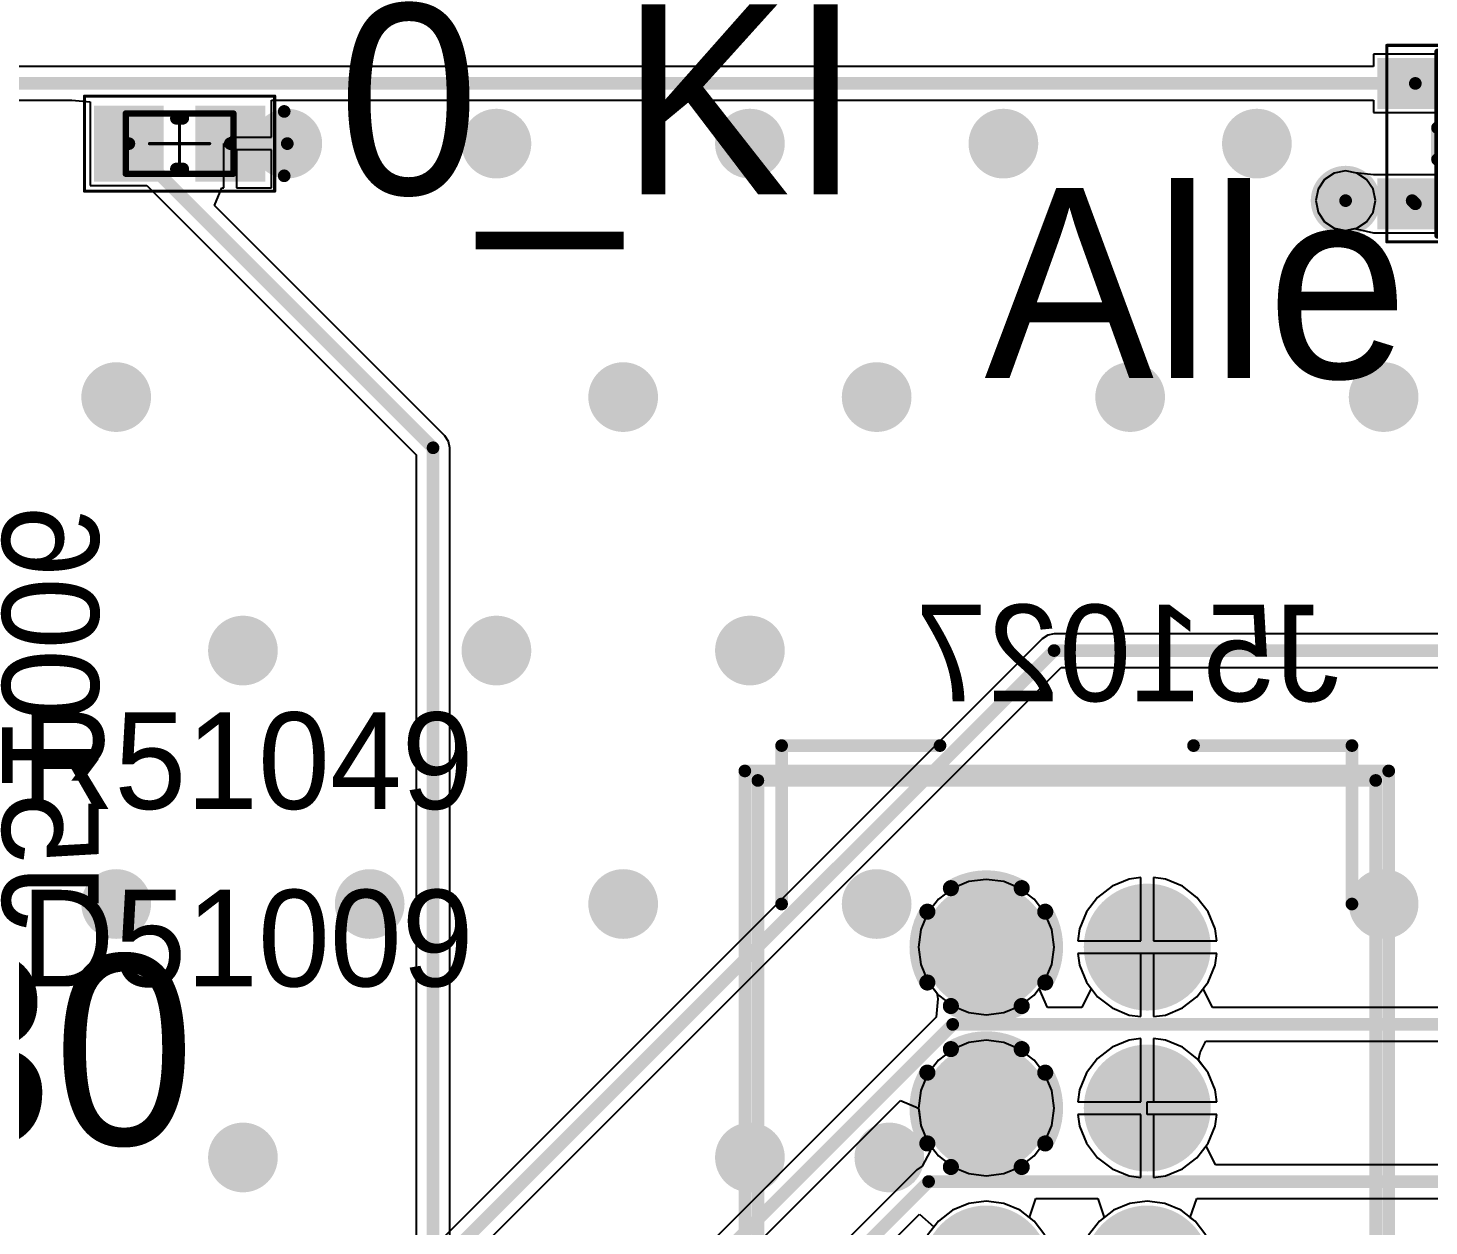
# Model space of a CAD drawing. Header units: millimetres. Extents: x 372 to 687, y 380 to 482.
# Drawn here: x 644.61 to 666.72, y 446.92 to 465.82 of the extents above; entities that cross this region are included whole.
import ezdxf

# ---------------------------------------------------------------- set-up
doc = ezdxf.new("R2010")
doc.units = ezdxf.units.MM
for name, color, linetype in [('BottomLayer', 5, 'Continuous'), ('BottomOverlay', 54, 'Continuous'), ('BottomSolder', 6, 'Continuous'), ('InternalPlane1', 76, 'Continuous'), ('InternalPlane2', 16, 'Continuous'), ('Mechanical13', 56, 'Continuous'), ('Mechanical15', 56, 'Continuous'), ('MultiLayer', 9, 'Continuous'), ('PadHoleLayer', 156, 'Continuous'), ('TopLayer', 1, 'Continuous'), ('TopOverlay', 2, 'Continuous'), ('TopPaste', 8, 'Continuous'), ('TopSolder', 216, 'Continuous'), ('ViaHoleLayer', 16, 'Continuous')]:
    doc.layers.add(name, color=color, linetype=linetype)

# ---------------------------------------------------------------- blocks, each defined once
blk = doc.blocks.new('SOT23_3_N_301')
at = {"layer": 'Mechanical13', "const_width": 0.0999998}
for points in [[(-1.44999964, 0.6500012399999999), (-1.44999964, -0.6500012399999999)], [(-1.44999964, 0.6500012399999999), (1.44999964, 0.6500012399999999)], [(1.44999964, 0.6500012399999999), (1.44999964, -0.6500012399999999)], [(-1.44999964, -0.6500012399999999), (1.44999964, -0.6500012399999999)]]:
    blk.add_lwpolyline(points, dxfattribs=at)
at = {"layer": 'Mechanical13', "const_width": 0.0499999}
for points in [[(-1.47499832, 0.6500012399999999, 1), (-1.42500096, 0.6500012399999999, 1)], [(-1.47499832, 0.6500012399999999, 1), (-1.42500096, 0.6500012399999999, 1)], [(1.42500096, 0.6500012399999999, 1), (1.47499832, 0.6500012399999999, 1)], [(1.42500096, 0.6500012399999999, 1), (1.47499832, 0.6500012399999999, 1)], [(-1.47499832, -0.6500012399999999, 1), (-1.42500096, -0.6500012399999999, 1)], [(-1.47499832, -0.6500012399999999, 1), (-1.42500096, -0.6500012399999999, 1)], [(1.42500096, -0.6500012399999999, 1), (1.47499832, -0.6500012399999999, 1)], [(1.42500096, -0.6500012399999999, 1), (1.47499832, -0.6500012399999999, 1)]]:
    blk.add_lwpolyline(points, format="xyb", close=True, dxfattribs=at)
at = {"layer": 'Mechanical15'}
for points, const_width in [([(-1.54999944, 1.44999964), (1.54999944, 1.44999964)], 0.0499999), ([(-1.54999944, 1.44999964), (-1.54999944, -1.44999964)], 0.0499999), ([(1.54999944, 1.44999964), (1.54999944, -1.44999964)], 0.0499999), ([(0, 0.2499995), (0, -0.2499995)], 0.0999998), ([(-0.2499995, 0), (0.2499995, 0)], 0.0999998), ([(-1.54999944, -1.44999964), (1.54999944, -1.44999964)], 0.0499999)]:
    blk.add_lwpolyline(points, dxfattribs=dict(at, const_width=const_width))
for points, const_width in [([(-1.56249878, 1.44999964, 1), (-1.5375001, 1.44999964, 1)], 0.02499868), ([(-1.56249878, 1.44999964, 1), (-1.5375001, 1.44999964, 1)], 0.02499868), ([(1.5375001, 1.44999964, 1), (1.56249878, 1.44999964, 1)], 0.02499868), ([(1.5375001, 1.44999964, 1), (1.56249878, 1.44999964, 1)], 0.02499868), ([(-0.02499868, 0.2499995, 1), (0.02499868, 0.2499995, 1)], 0.0499999), ([(-0.27499818, 0, 1), (-0.22500082, 0, 1)], 0.0499999), ([(0.22500082, 0, 1), (0.27499818, 0, 1)], 0.0499999), ([(-0.02499868, -0.2499995, 1), (0.02499868, -0.2499995, 1)], 0.0499999), ([(-1.56249878, -1.44999964, 1), (-1.5375001, -1.44999964, 1)], 0.02499868), ([(-1.56249878, -1.44999964, 1), (-1.5375001, -1.44999964, 1)], 0.02499868), ([(1.5375001, -1.44999964, 1), (1.56249878, -1.44999964, 1)], 0.02499868), ([(1.5375001, -1.44999964, 1), (1.56249878, -1.44999964, 1)], 0.02499868)]:
    blk.add_lwpolyline(points, format="xyb", close=True, dxfattribs=dict(at, const_width=const_width))
at = {"layer": 'PadHoleLayer'}
for points in [[(-0.95000064, 1.00000054), (-0.95000064, 1.00000054), (-0.95000064, 1.00000054), (-0.95000064, 1.00000054)], [(0.95000064, 1.00000054), (0.95000064, 1.00000054), (0.95000064, 1.00000054), (0.95000064, 1.00000054)], [(0, -1.00000054), (0, -1.00000054), (0, -1.00000054), (0, -1.00000054)]]:
    blk.add_lwpolyline(points, close=True, dxfattribs=at)
at = {"layer": 'TopLayer'}
for points in [[(-1.25000004, 0.50000154), (-0.6500012399999999, 0.50000154), (-1.25000004, 1.49999954), (-0.6500012399999999, 1.49999954)], [(1.25000004, 1.49999954), (0.6500012399999999, 1.49999954), (1.25000004, 0.50000154), (0.6500012399999999, 0.50000154)], [(-0.2999994, -1.49999954), (0.2999994, -1.49999954), (-0.2999994, -0.50000154), (0.2999994, -0.50000154)]]:
    blk.add_solid(points, dxfattribs=at)
at = {"layer": 'TopOverlay', "const_width": 0.1999996}
for points in [[(-0.2499995, 0.6500012399999999), (0.2499995, 0.6500012399999999)], [(-1.44999964, 0.3039999), (-1.44999964, -0.6500012399999999)], [(1.44999964, 0.3039999), (1.44999964, -0.6500012399999999)], [(-1.44999964, -0.6500012399999999), (-0.7000011399999999, -0.6500012399999999)], [(0.7000011399999999, -0.6500012399999999), (1.44999964, -0.6500012399999999)]]:
    blk.add_lwpolyline(points, dxfattribs=at)
at = {"layer": 'TopOverlay', "const_width": 0.0999998}
for points in [[(-0.2999994, 0.6500012399999999, 1), (-0.1999996, 0.6500012399999999, 1)], [(0.1999996, 0.6500012399999999, 1), (0.2999994, 0.6500012399999999, 1)], [(-1.49999954, 0.3039999, 1), (-1.39999974, 0.3039999, 1)], [(1.39999974, 0.3039999, 1), (1.49999954, 0.3039999, 1)], [(-1.49999954, -0.6500012399999999, 1), (-1.39999974, -0.6500012399999999, 1)], [(-1.49999954, -0.6500012399999999, 1), (-1.39999974, -0.6500012399999999, 1)], [(-0.75000104, -0.6500012399999999, 1), (-0.6500012399999999, -0.6500012399999999, 1)], [(0.6500012399999999, -0.6500012399999999, 1), (0.75000104, -0.6500012399999999, 1)], [(1.39999974, -0.6500012399999999, 1), (1.49999954, -0.6500012399999999, 1)], [(1.39999974, -0.6500012399999999, 1), (1.49999954, -0.6500012399999999, 1)]]:
    blk.add_lwpolyline(points, format="xyb", close=True, dxfattribs=at)
at = {"layer": 'TopPaste'}
for points in [[(-1.20000014, 0.55000144), (-0.7000011399999999, 0.55000144), (-1.20000014, 1.44999964), (-0.7000011399999999, 1.44999964)], [(1.20000014, 1.44999964), (0.7000011399999999, 1.44999964), (1.20000014, 0.55000144), (0.7000011399999999, 0.55000144)], [(-0.2499995, -1.44999964), (0.2499995, -1.44999964), (-0.2499995, -0.55000144), (0.2499995, -0.55000144)]]:
    blk.add_solid(points, dxfattribs=at)
at = {"layer": 'TopSolder'}
for points in [[(-1.35160004, 0.39840154), (-0.54840124, 0.39840154), (-1.35160004, 1.60159954), (-0.54840124, 1.60159954)], [(1.35160004, 1.60159954), (0.54840124, 1.60159954), (1.35160004, 0.39840154), (0.54840124, 0.39840154)], [(-0.4015994, -1.60159954), (0.4015994, -1.60159954), (-0.4015994, -0.39840154), (0.4015994, -0.39840154)]]:
    blk.add_solid(points, dxfattribs=at)
blk = doc.blocks.new('I_LEDC0603_1608__N_332')
at = {"layer": 'Mechanical13', "const_width": 0.0999998}
for points in [[(-0.8499983, -0.47500032), (-0.8499983, 0.47499778)], [(-0.8499983, 0.47499778), (0.85000084, 0.47499778)], [(0.85000084, -0.47500032), (0.85000084, 0.47499778)], [(-0.8499983, -0.47500032), (0.85000084, -0.47500032)]]:
    blk.add_lwpolyline(points, dxfattribs=at)
at = {"layer": 'Mechanical13', "const_width": 0.0499999}
for points in [[(-0.8749969799999999, 0.47499778, 1), (-0.8249996199999999, 0.47499778, 1)], [(-0.8749969799999999, 0.47499778, 1), (-0.8249996199999999, 0.47499778, 1)], [(0.8250021599999999, 0.47499778, 1), (0.8749995199999999, 0.47499778, 1)], [(0.8250021599999999, 0.47499778, 1), (0.8749995199999999, 0.47499778, 1)], [(-0.8749969799999999, -0.47500032, 1), (-0.8249996199999999, -0.47500032, 1)], [(-0.8749969799999999, -0.47500032, 1), (-0.8249996199999999, -0.47500032, 1)], [(0.8250021599999999, -0.47500032, 1), (0.8749995199999999, -0.47500032, 1)], [(0.8250021599999999, -0.47500032, 1), (0.8749995199999999, -0.47500032, 1)]]:
    blk.add_lwpolyline(points, format="xyb", close=True, dxfattribs=at)
at = {"layer": 'Mechanical15', "const_width": 0.0499999}
for points in [[(-1.49999954, -0.75000104), (-1.49999954, 0.7499985)], [(-1.49999954, 0.7499985), (1.50000208, 0.7499985)], [(1.50000208, -0.75000104), (1.50000208, 0.7499985)], [(2.54e-06, -0.47500032), (2.54e-06, 0.47499778)], [(-0.47499778, 0), (0.47500286, 0)], [(-1.49999954, -0.75000104), (1.50000208, -0.75000104)]]:
    blk.add_lwpolyline(points, dxfattribs=at)
at = {"layer": 'Mechanical15', "const_width": 0.02499868}
for points in [[(-1.51249888, 0.7499985, 1), (-1.4875002, 0.7499985, 1)], [(-1.51249888, 0.7499985, 1), (-1.4875002, 0.7499985, 1)], [(1.48750274, 0.7499985, 1), (1.51250142, 0.7499985, 1)], [(1.48750274, 0.7499985, 1), (1.51250142, 0.7499985, 1)], [(-0.0124968, 0.47499778, 1), (0.01250188, 0.47499778, 1)], [(-0.48749712, 0, 1), (-0.46249844, 0, 1)], [(0.46250352, 0, 1), (0.4875022, 0, 1)], [(-0.0124968, -0.47500032, 1), (0.01250188, -0.47500032, 1)], [(-1.51249888, -0.75000104, 1), (-1.4875002, -0.75000104, 1)], [(-1.51249888, -0.75000104, 1), (-1.4875002, -0.75000104, 1)], [(1.48750274, -0.75000104, 1), (1.51250142, -0.75000104, 1)], [(1.48750274, -0.75000104, 1), (1.51250142, -0.75000104, 1)]]:
    blk.add_lwpolyline(points, format="xyb", close=True, dxfattribs=at)
at = {"layer": 'TopLayer'}
for points in [[(-0.3499993, -0.499999), (-0.3499993, 0.499999), (-1.2499975, -0.499999), (-1.2499975, 0.499999)], [(1.25000004, -0.499999), (1.25000004, 0.499999), (0.35000184, -0.499999), (0.35000184, 0.499999)]]:
    blk.add_solid(points, dxfattribs=at)
at = {"layer": 'TopOverlay', "const_width": 0.1999996}
for points in [[(-0.0499999, 0.3999992), (0.0499999, 0.3999992)], [(1.651, -0.508), (1.651, 0.508)], [(-0.0499999, -0.3999992), (0.0499999, -0.3999992)]]:
    blk.add_lwpolyline(points, dxfattribs=at)
at = {"layer": 'TopOverlay', "const_width": 0.0999998}
for points in [[(-0.0999998, 0.3999992, 1), (0, 0.3999992, 1)], [(0, 0.3999992, 1), (0.0999998, 0.3999992, 1)], [(1.6010001, 0.508, 1), (1.7009999, 0.508, 1)], [(-0.0999998, -0.3999992, 1), (0, -0.3999992, 1)], [(0, -0.3999992, 1), (0.0999998, -0.3999992, 1)], [(1.6010001, -0.508, 1), (1.7009999, -0.508, 1)]]:
    blk.add_lwpolyline(points, format="xyb", close=True, dxfattribs=at)
at = {"layer": 'TopPaste'}
for points in [[(-0.3499993, -0.499999), (-0.3499993, 0.499999), (-1.2499975, -0.499999), (-1.2499975, 0.499999)], [(1.25000004, -0.499999), (1.25000004, 0.499999), (0.35000184, -0.499999), (0.35000184, 0.499999)]]:
    blk.add_solid(points, dxfattribs=at)
at = {"layer": 'TopSolder'}
for points in [[(-0.2483993, -0.601599), (-0.2483993, 0.601599), (-1.3515975, -0.601599), (-1.3515975, 0.601599)], [(1.35160004, -0.601599), (1.35160004, 0.601599), (0.24840184, -0.601599), (0.24840184, 0.601599)]]:
    blk.add_solid(points, dxfattribs=at)
blk = doc.blocks.new('HDRV34W64P254_2X17_5070X900X900B_446')
at = {"layer": 'BottomLayer', "const_width": 0.8999982}
for points in [[(-1.72000926, 20.32, 1), (-0.8200110599999999, 20.32, 1)], [(0.8199907399999999, 20.32, 1), (1.71998894, 20.32, 1)], [(-1.72000926, 17.78, 1), (-0.8200110599999999, 17.78, 1)], [(0.8199907399999999, 17.78, 1), (1.71998894, 17.78, 1)], [(-1.72000926, 15.24, 1), (-0.8200110599999999, 15.24, 1)], [(0.8199907399999999, 15.24, 1), (1.71998894, 15.24, 1)]]:
    blk.add_lwpolyline(points, format="xyb", close=True, dxfattribs=at)
at = {"layer": 'BottomOverlay', "const_width": 0.1999996}
for points in [[(-4.49997576, 23.4999784), (-2.00000616, 23.4999784)], [(-4.49997576, 21.0000088), (-4.49997576, 23.4999784)], [(1.99998584, 23.4999784), (4.500006239999999, 23.4999784)], [(4.500006239999999, 21.0000088), (4.500006239999999, 23.4999784)]]:
    blk.add_lwpolyline(points, dxfattribs=at)
at = {"layer": 'BottomOverlay', "const_width": 0.0999998}
for points in [[(-4.549975659999999, 23.4999784, 1), (-4.449975859999999, 23.4999784, 1)], [(-4.549975659999999, 23.4999784, 1), (-4.449975859999999, 23.4999784, 1)], [(-2.05000606, 23.4999784, 1), (-1.95000626, 23.4999784, 1)], [(1.94998594, 23.4999784, 1), (2.04998574, 23.4999784, 1)], [(4.45000634, 23.4999784, 1), (4.55000614, 23.4999784, 1)], [(4.45000634, 23.4999784, 1), (4.55000614, 23.4999784, 1)], [(-4.549975659999999, 21.0000088, 1), (-4.449975859999999, 21.0000088, 1)], [(4.45000634, 21.0000088, 1), (4.55000614, 21.0000088, 1)]]:
    blk.add_lwpolyline(points, format="xyb", close=True, dxfattribs=at)
at = {"layer": 'BottomSolder', "const_width": 1.0015982}
for points in [[(-1.77080926, 20.32, 1), (-0.76921106, 20.32, 1)], [(0.76919074, 20.32, 1), (1.77078894, 20.32, 1)], [(-1.77080926, 17.78, 1), (-0.76921106, 17.78, 1)], [(0.76919074, 17.78, 1), (1.77078894, 17.78, 1)], [(-1.77080926, 15.24, 1), (-0.76921106, 15.24, 1)], [(0.76919074, 15.24, 1), (1.77078894, 15.24, 1)]]:
    blk.add_lwpolyline(points, format="xyb", close=True, dxfattribs=at)
at = {"layer": 'InternalPlane1', "const_width": 0.8499983}
for points in [[(-1.69501058, 20.32, 1), (-0.84500974, 20.32, 1)], [(0.84498942, 20.32, 1), (1.69499026, 20.32, 1)], [(-1.69501058, 17.78, 1), (-0.84500974, 17.78, 1)], [(0.84498942, 17.78, 1), (1.69499026, 17.78, 1)], [(-1.69501058, 15.24, 1), (-0.84500974, 15.24, 1)], [(0.84498942, 15.24, 1), (1.69499026, 15.24, 1)]]:
    blk.add_lwpolyline(points, format="xyb", close=True, dxfattribs=at)
at = {"layer": 'InternalPlane2', "const_width": 0.254}
for points in [[(-1.8288254, 21.25002608, -0.2773245440597113), (-0.71119492, 21.25002608)], [(-2.20003624, 19.76118476, -0.2773245440597113), (-2.20003624, 20.87881524)], [(-0.33998408, 20.87881524, -0.2773245440597113), (-0.33998408, 19.76118476)], [(-0.71119492, 19.38997392, -0.2773245440597113), (-1.8288254, 19.38997392)], [(-1.8288254, 18.71002608, -0.2773245440597113), (-0.71119492, 18.71002608)], [(-2.20003624, 17.22118476, -0.2773245440597113), (-2.20003624, 18.33881524)], [(-0.33998408, 18.33881524, -0.2773245440597113), (-0.33998408, 17.22118476)], [(-0.71119492, 16.84997392, -0.2773245440597113), (-1.8288254, 16.84997392)]]:
    blk.add_lwpolyline(points, format="xyb", dxfattribs=at)
at = {"layer": 'InternalPlane2'}
for points, const_width in [([(-1.8923254, 21.25002608, 1), (-1.7653254, 21.25002608, 1)], 0.127), ([(-0.77469492, 21.25002608, 1), (-0.64769492, 21.25002608, 1)], 0.127), ([(-2.26353624, 20.87881524, 1), (-2.13653624, 20.87881524, 1)], 0.127), ([(-0.40348408, 20.87881524, 1), (-0.27648408, 20.87881524, 1)], 0.127), ([(0.84498942, 20.32, 1), (1.69499026, 20.32, 1)], 0.8499983), ([(-2.26353624, 19.76118476, 1), (-2.13653624, 19.76118476, 1)], 0.127), ([(-0.40348408, 19.76118476, 1), (-0.27648408, 19.76118476, 1)], 0.127), ([(-1.8923254, 19.38997392, 1), (-1.7653254, 19.38997392, 1)], 0.127), ([(-0.77469492, 19.38997392, 1), (-0.64769492, 19.38997392, 1)], 0.127), ([(-1.8923254, 18.71002608, 1), (-1.7653254, 18.71002608, 1)], 0.127), ([(-0.77469492, 18.71002608, 1), (-0.64769492, 18.71002608, 1)], 0.127), ([(0.84498942, 17.78, 1), (1.69499026, 17.78, 1)], 0.8499983), ([(-2.26353624, 18.33881524, 1), (-2.13653624, 18.33881524, 1)], 0.127), ([(-0.40348408, 18.33881524, 1), (-0.27648408, 18.33881524, 1)], 0.127), ([(-2.26353624, 17.22118476, 1), (-2.13653624, 17.22118476, 1)], 0.127), ([(-0.40348408, 17.22118476, 1), (-0.27648408, 17.22118476, 1)], 0.127), ([(-1.8923254, 16.84997392, 1), (-1.7653254, 16.84997392, 1)], 0.127), ([(-0.77469492, 16.84997392, 1), (-0.64769492, 16.84997392, 1)], 0.127), ([(-1.69501058, 15.24, 1), (-0.84500974, 15.24, 1)], 0.8499983), ([(0.84498942, 15.24, 1), (1.69499026, 15.24, 1)], 0.8499983)]:
    blk.add_lwpolyline(points, format="xyb", close=True, dxfattribs=dict(at, const_width=const_width))
at = {"layer": 'Mechanical13', "const_width": 0.1999996}
for points in [[(-4.874828959999999, -22.9499668), (-4.874828959999999, 22.9499668)], [(-4.874828959999999, 22.9499668), (4.87516424, 22.9499668)], [(4.87516424, -22.9499668), (4.87516424, 22.9499668)]]:
    blk.add_lwpolyline(points, dxfattribs=at)
at = {"layer": 'Mechanical13', "const_width": 0.0999998}
for points in [[(-4.92482886, 22.9499668, 1), (-4.82482906, 22.9499668, 1)], [(-4.92482886, 22.9499668, 1), (-4.82482906, 22.9499668, 1)], [(4.82516434, 22.9499668, 1), (4.92516414, 22.9499668, 1)], [(4.82516434, 22.9499668, 1), (4.92516414, 22.9499668, 1)]]:
    blk.add_lwpolyline(points, format="xyb", close=True, dxfattribs=at)
at = {"layer": 'Mechanical15', "const_width": 0.1999996}
for points in [[(-5.08001016, -23.0999792), (-5.08001016, 23.0999792)], [(-5.08001016, 23.0999792), (5.07998984, 23.0999792)], [(5.07998984, -23.0999792), (5.07998984, 23.0999792)]]:
    blk.add_lwpolyline(points, dxfattribs=at)
at = {"layer": 'Mechanical15', "const_width": 0.0999998}
for points in [[(-5.13001006, 23.0999792, 1), (-5.03001026, 23.0999792, 1)], [(-5.13001006, 23.0999792, 1), (-5.03001026, 23.0999792, 1)], [(5.02998994, 23.0999792, 1), (5.12998974, 23.0999792, 1)], [(5.02998994, 23.0999792, 1), (5.12998974, 23.0999792, 1)]]:
    blk.add_lwpolyline(points, format="xyb", close=True, dxfattribs=at)
at = {"layer": 'MultiLayer', "const_width": 0.8999982}
for points in [[(-1.72000926, 20.32, 1), (-0.8200110599999999, 20.32, 1)], [(0.8199907399999999, 20.32, 1), (1.71998894, 20.32, 1)], [(-1.72000926, 17.78, 1), (-0.8200110599999999, 17.78, 1)], [(0.8199907399999999, 17.78, 1), (1.71998894, 17.78, 1)], [(-1.72000926, 15.24, 1), (-0.8200110599999999, 15.24, 1)], [(0.8199907399999999, 15.24, 1), (1.71998894, 15.24, 1)]]:
    blk.add_lwpolyline(points, format="xyb", close=True, dxfattribs=at)
at = {"layer": 'PadHoleLayer', "const_width": 0.4499991}
for points in [[(-1.49501098, 20.32, 1), (-1.04500934, 20.32, 1)], [(1.04498902, 20.32, 1), (1.49499066, 20.32, 1)], [(-1.49501098, 17.78, 1), (-1.04500934, 17.78, 1)], [(1.04498902, 17.78, 1), (1.49499066, 17.78, 1)]]:
    blk.add_lwpolyline(points, format="xyb", close=True, dxfattribs=at)
at = {"layer": 'TopLayer', "const_width": 0.8999982}
for points in [[(-1.72000926, 20.32, 1), (-0.8200110599999999, 20.32, 1)], [(0.8199907399999999, 20.32, 1), (1.71998894, 20.32, 1)], [(-1.72000926, 17.78, 1), (-0.8200110599999999, 17.78, 1)], [(0.8199907399999999, 17.78, 1), (1.71998894, 17.78, 1)], [(-1.72000926, 15.24, 1), (-0.8200110599999999, 15.24, 1)], [(0.8199907399999999, 15.24, 1), (1.71998894, 15.24, 1)]]:
    blk.add_lwpolyline(points, format="xyb", close=True, dxfattribs=at)
at = {"layer": 'TopSolder', "const_width": 1.0015982}
for points in [[(-1.77080926, 20.32, 1), (-0.76921106, 20.32, 1)], [(0.76919074, 20.32, 1), (1.77078894, 20.32, 1)], [(-1.77080926, 17.78, 1), (-0.76921106, 17.78, 1)], [(0.76919074, 17.78, 1), (1.77078894, 17.78, 1)], [(-1.77080926, 15.24, 1), (-0.76921106, 15.24, 1)], [(0.76919074, 15.24, 1), (1.77078894, 15.24, 1)]]:
    blk.add_lwpolyline(points, format="xyb", close=True, dxfattribs=at)

msp = doc.modelspace()

# ---------------------------------------------------------------- linework, layer by layer
at = {"layer": 'BottomLayer'}
for p, q in [((665.06835998, 463.43164108), (664.9666914, 463.27948238)), ((665.2205186799999, 463.53330966), (665.06835998, 463.43164108)), ((665.40000016, 463.5690119), (665.2205186799999, 463.53330966)), ((665.5794816399999, 463.53330966), (665.40000016, 463.5690119)), ((665.73164034, 463.43164108), (665.5794816399999, 463.53330966)), ((665.8333089199999, 463.27948238), (665.73164034, 463.43164108)), ((664.9666914, 463.27948238), (664.93098916, 463.1000009)), ((665.86901116, 463.1000009), (665.8333089199999, 463.27948238)), ((664.93098916, 463.1000009), (664.9666914, 462.9205194199999)), ((664.9666914, 462.9205194199999), (665.06835998, 462.76836072)), ((665.73164034, 462.76836072), (665.8333089199999, 462.9205194199999)), ((665.8333089199999, 462.9205194199999), (665.86901116, 463.1000009)), ((665.06835998, 462.76836072), (665.2205186799999, 462.66669214)), ((665.5794816399999, 462.66669214), (665.73164034, 462.76836072)), ((665.2205186799999, 462.66669214), (665.40000016, 462.6309899)), ((665.40000016, 462.6309899), (665.5794816399999, 462.66669214)), ((660.6125446599999, 456.1874417), (649.11254988, 444.68744946)), ((660.61254974, 456.18744932), (660.6125446599999, 456.1874417)), ((660.6985516, 456.24491428), (660.61254974, 456.18744932)), ((660.7999992, 456.26509204), (660.6985516, 456.24491428)), ((670.79902162, 456.26509204), (660.7999992, 456.26509204)), ((649.56509152, 444.39019326), (660.9098034, 455.73490768)), ((660.9098034, 455.73490768), (674.1238867, 455.73490768)), ((659.4532759599999, 452.3527148), (659.19542024, 452.2459078)), ((659.72999118, 452.38914602), (659.4532759599999, 452.3527148)), ((660.0067064, 452.3527148), (659.72999118, 452.38914602)), ((660.2645621199999, 452.2459078), (660.0067064, 452.3527148)), ((661.9828340199999, 452.39168602), (661.71524756, 452.28084804)), ((662.17002694, 452.41633164), (661.9828340199999, 452.39168602)), ((662.17002694, 451.4200014), (662.17002694, 452.41633164)), ((662.5571483399999, 452.39168602), (662.3700265399999, 452.41632148)), ((662.3700265399999, 452.41632148), (662.3700265399999, 451.4200014)), ((662.8247348, 452.28084804), (662.5571483399999, 452.39168602)), ((659.19542024, 452.2459078), (658.9739906599999, 452.07600212)), ((660.4859917, 452.07600212), (660.2645621199999, 452.2459078)), ((661.4854639199999, 452.10452886), (661.30914474, 451.87474776)), ((661.71524756, 452.28084804), (661.4854639199999, 452.10452886)), ((663.0545184399999, 452.10452886), (662.8247348, 452.28084804)), ((663.23083762, 451.87474776), (663.0545184399999, 452.10452886)), ((658.9739906599999, 452.07600212), (658.80408498, 451.85457508)), ((660.6558973799999, 451.85457508), (660.4859917, 452.07600212)), ((661.30914474, 451.87474776), (661.1983067599999, 451.6071587599999)), ((663.3416755999999, 451.6071587599999), (663.23083762, 451.87474776)), ((658.80408498, 451.85457508), (658.69727798, 451.59671682)), ((660.76270438, 451.59671682), (660.6558973799999, 451.85457508)), ((658.69727798, 451.59671682), (658.6608467599999, 451.3200016)), ((660.7991356, 451.3200016), (660.76270438, 451.59671682)), ((661.1983067599999, 451.6071587599999), (661.17366622, 451.4200014)), ((663.36631614, 451.4200014), (663.3416755999999, 451.6071587599999)), ((658.6608467599999, 451.3200016), (658.69727798, 451.04328638)), ((660.76270438, 451.04328638), (660.7991356, 451.3200016)), ((661.17366622, 451.4200014), (662.17002694, 451.4200014)), ((662.2700267399999, 451.2200018), (661.17366622, 451.2200018)), ((661.17366622, 451.2200018), (661.1983067599999, 451.03284444)), ((663.36631614, 451.2200018), (662.2700267399999, 451.2200018)), ((662.3700265399999, 451.4200014), (663.36631614, 451.4200014)), ((663.3416755999999, 451.03284444), (663.36631614, 451.2200018)), ((658.69727798, 451.04328638), (658.80408498, 450.7854281199999)), ((660.6558973799999, 450.7854281199999), (660.76270438, 451.04328638)), ((661.1983067599999, 451.03284444), (661.30914474, 450.76525544)), ((663.23083762, 450.76525544), (663.3416755999999, 451.03284444)), ((658.80408498, 450.7854281199999), (658.94820712, 450.59760274)), ((660.56356076, 450.66509054), (660.6558973799999, 450.7854281199999)), ((661.30914474, 450.76525544), (661.38600514, 450.66509054)), ((663.15397722, 450.66509054), (663.23083762, 450.76525544)), ((658.94820712, 450.59760274), (658.96780322, 450.50314522)), ((660.6957982399999, 450.3650911399999), (660.56356076, 450.66509054)), ((661.38600514, 450.66509054), (661.2380602999999, 450.3650911399999)), ((663.3019220599999, 450.3650911399999), (663.15397722, 450.66509054)), ((658.96780322, 450.50314522), (658.93832906, 450.21322454)), ((661.2380602999999, 450.3650911399999), (660.6957982399999, 450.3650911399999)), ((672.49018156, 450.3650911399999), (663.3019220599999, 450.3650911399999)), ((658.93832906, 450.21322454), (645.39531068, 436.6702087)), ((663.0772489, 449.53490738), (663.10331692, 449.6584733)), ((663.10331692, 449.6584733), (663.19496012, 449.83490678)), ((663.19496012, 449.83490678), (672.5999756, 449.83490678)), ((663.23083762, 449.33474776), (663.0772489, 449.53490738)), ((663.3416755999999, 449.06715876), (663.23083762, 449.33474776)), ((663.36631614, 448.8800014), (663.3416755999999, 449.06715876)), ((644.7994520799999, 435.32455226), (658.3739283599999, 448.89903108)), ((658.3739283599999, 448.89903108), (658.6141285399999, 448.7993818)), ((658.6141285399999, 448.7993818), (658.6629778199999, 448.76381672)), ((662.2700267399999, 448.6800018), (662.2700267399999, 448.8800014)), ((662.2700267399999, 448.8800014), (663.36631614, 448.8800014)), ((658.6629778199999, 448.76381672), (658.69727798, 448.50328638)), ((663.36631614, 448.6800018), (662.2700267399999, 448.6800018)), ((663.3416755999999, 448.49284444), (663.36631614, 448.6800018)), ((658.69727798, 448.50328638), (658.80408498, 448.24542812)), ((663.23083762, 448.22525544), (663.3416755999999, 448.49284444)), ((658.80408498, 448.24542812), (658.85038156, 448.18509042)), ((658.85038156, 448.18509042), (658.84181668, 448.10047286)), ((663.20001726, 448.18509042), (663.23083762, 448.22525544)), ((663.3479621, 447.8850910199999), (663.20001726, 448.18509042)), ((658.84181668, 448.10047286), (658.71855048, 447.86491326)), ((658.6325435399999, 447.80744068), (645.5906773199999, 434.765577)), ((658.63254862, 447.8074483), (658.6325435399999, 447.80744068)), ((658.71855048, 447.86491326), (658.63254862, 447.8074483)), ((673.74796162, 447.8850910199999), (663.3479621, 447.8850910199999)), ((660.40922528, 447.05490726), (660.51105896, 447.35490666)), ((660.51105896, 447.35490666), (661.4889234, 447.35490666)), ((661.4889234, 447.35490666), (661.59075708, 447.05490726)), ((662.94922528, 447.05490726), (663.05105896, 447.35490666)), ((663.05105896, 447.35490666), (674.1199750999999, 447.35490666)), ((645.8879335199999, 434.31303536), (658.6781390799999, 447.10324346)), ((658.6781390799999, 447.10324346), (658.90417368, 446.90501424)), ((660.4859917, 446.99600212), (660.40922528, 447.05490726)), ((661.59075708, 447.05490726), (661.51399066, 446.99600212)), ((663.0259917, 446.99600212), (662.94922528, 447.05490726)), ((660.6558973799999, 446.77457508), (660.4859917, 446.99600212)), ((661.51399066, 446.99600212), (661.3440849799999, 446.77457508)), ((663.19589738, 446.77457508), (663.0259917, 446.99600212))]:
    msp.add_line(p, q, dxfattribs=at)
for points, const_width in [([(648.5500008399999, 463.9999991, 1), (648.85000024, 463.9999991, 1)], 0.2999994), ([(651.84993836, 463.99995592, 1), (652.14993776, 463.99995592, 1)], 0.2999994), ([(655.8499379799999, 463.99995592, 1), (656.14993738, 463.99995592, 1)], 0.2999994), ([(659.8499376, 463.99995592, 1), (660.1499369999999, 463.99995592, 1)], 0.2999994), ([(663.84993722, 463.99995592, 1), (664.14993662, 463.99995592, 1)], 0.2999994), ([(665.2500004599999, 463.1000009, 1), (665.54999986, 463.1000009, 1)], 0.2999994), ([(645.8499376599999, 459.9999563, 1), (646.14993706, 459.9999563, 1)], 0.2999994), ([(653.8499369, 459.9999563, 1), (654.1499362999999, 459.9999563, 1)], 0.2999994), ([(657.8499365199999, 459.9999563, 1), (658.14993592, 459.9999563, 1)], 0.2999994), ([(661.84993614, 459.9999563, 1), (662.14993554, 459.9999563, 1)], 0.2999994), ([(665.84993576, 459.9999563, 1), (666.1499351599999, 459.9999563, 1)], 0.2999994), ([(647.84993874, 455.99995668, 1), (648.14993814, 455.99995668, 1)], 0.2999994), ([(651.84993836, 455.99995668, 1), (652.14993776, 455.99995668, 1)], 0.2999994), ([(655.8499379799999, 455.99995668, 1), (656.14993738, 455.99995668, 1)], 0.2999994), ([(660.7499993, 455.99999986, 1), (660.8499991, 455.99999986, 1)], 0.0999998), ([(660.7499993, 455.99999986, 1), (660.8499991, 455.99999986, 1)], 0.0999998), ([(645.8499376599999, 451.99995706, 1), (646.14993706, 451.99995706, 1)], 0.2999994), ([(649.84993728, 451.99995706, 1), (650.14993668, 451.99995706, 1)], 0.2999994), ([(653.8499369, 451.99995706, 1), (654.1499362999999, 451.99995706, 1)], 0.2999994), ([(657.8499365199999, 451.99995706, 1), (658.14993592, 451.99995706, 1)], 0.2999994), ([(665.84993576, 451.99995706, 1), (666.1499351599999, 451.99995706, 1)], 0.2999994), ([(659.14999996, 450.09999896, 1), (659.2499997599999, 450.09999896, 1)], 0.0999998), ([(659.14999996, 450.09999896, 1), (659.2499997599999, 450.09999896, 1)], 0.0999998), ([(647.84993874, 447.99995744, 1), (648.14993814, 447.99995744, 1)], 0.2999994), ([(655.8499379799999, 447.99995744, 1), (656.14993738, 447.99995744, 1)], 0.2999994), ([(658.04999962, 448.00000062, 1), (658.3499990199999, 448.00000062, 1)], 0.2999994), ([(658.76999818, 447.61999884, 1), (658.86999798, 447.61999884, 1)], 0.0999998), ([(658.76999818, 447.61999884, 1), (658.86999798, 447.61999884, 1)], 0.0999998)]:
    msp.add_lwpolyline(points, format="xyb", close=True, dxfattribs=dict(at, const_width=const_width))
at = {"layer": 'BottomLayer', "const_width": 0.1999996}
for points in [[(649.29999934, 444.5), (660.7999992, 455.99999986)], [(660.7999992, 455.99999986), (674.49999212, 455.99999986)], [(644.6004837199999, 435.50048282), (659.1999998599999, 450.09999896)], [(659.1999998599999, 450.09999896), (672.5999883, 450.09999896)], [(645.70048406, 434.50048482), (658.81999808, 447.61999884)], [(658.81999808, 447.61999884), (674.1199878, 447.61999884)]]:
    msp.add_lwpolyline(points, dxfattribs=at)
at = {"layer": 'InternalPlane1', "const_width": 0.5499989}
for points in [[(648.42500236, 463.9999991, 1), (648.9749987199999, 463.9999991, 1)], [(651.72493988, 463.99995592, 1), (652.27493624, 463.99995592, 1)], [(655.7249395, 463.99995592, 1), (656.2749358599999, 463.99995592, 1)], [(659.7249391199999, 463.99995592, 1), (660.27493548, 463.99995592, 1)], [(663.72493874, 463.99995592, 1), (664.2749351, 463.99995592, 1)], [(665.12500198, 463.1000009, 1), (665.67499834, 463.1000009, 1)], [(645.72493918, 459.9999563, 1), (646.27493554, 459.9999563, 1)], [(653.72493842, 459.9999563, 1), (654.27493478, 459.9999563, 1)], [(657.72493804, 459.9999563, 1), (658.2749344, 459.9999563, 1)], [(661.7249376599999, 459.9999563, 1), (662.2749340199999, 459.9999563, 1)], [(665.72493728, 459.9999563, 1), (666.27493364, 459.9999563, 1)], [(647.7249402599999, 455.99995668, 1), (648.27493662, 455.99995668, 1)], [(651.72493988, 455.99995668, 1), (652.27493624, 455.99995668, 1)], [(655.7249395, 455.99995668, 1), (656.2749358599999, 455.99995668, 1)], [(645.72493918, 451.99995706, 1), (646.27493554, 451.99995706, 1)], [(649.7249388, 451.99995706, 1), (650.2749351599999, 451.99995706, 1)], [(653.72493842, 451.99995706, 1), (654.27493478, 451.99995706, 1)], [(657.72493804, 451.99995706, 1), (658.2749344, 451.99995706, 1)], [(665.72493728, 451.99995706, 1), (666.27493364, 451.99995706, 1)], [(647.7249402599999, 447.99995744, 1), (648.27493662, 447.99995744, 1)], [(655.7249395, 447.99995744, 1), (656.2749358599999, 447.99995744, 1)], [(657.92500114, 448.00000062, 1), (658.4749975, 448.00000062, 1)]]:
    msp.add_lwpolyline(points, format="xyb", close=True, dxfattribs=at)
at = {"layer": 'InternalPlane2', "const_width": 0.5499989}
for points in [[(648.42500236, 463.9999991, 1), (648.9749987199999, 463.9999991, 1)], [(651.72493988, 463.99995592, 1), (652.27493624, 463.99995592, 1)], [(655.7249395, 463.99995592, 1), (656.2749358599999, 463.99995592, 1)], [(659.7249391199999, 463.99995592, 1), (660.27493548, 463.99995592, 1)], [(663.72493874, 463.99995592, 1), (664.2749351, 463.99995592, 1)], [(645.72493918, 459.9999563, 1), (646.27493554, 459.9999563, 1)], [(653.72493842, 459.9999563, 1), (654.27493478, 459.9999563, 1)], [(657.72493804, 459.9999563, 1), (658.2749344, 459.9999563, 1)], [(661.7249376599999, 459.9999563, 1), (662.2749340199999, 459.9999563, 1)], [(665.72493728, 459.9999563, 1), (666.27493364, 459.9999563, 1)], [(647.7249402599999, 455.99995668, 1), (648.27493662, 455.99995668, 1)], [(651.72493988, 455.99995668, 1), (652.27493624, 455.99995668, 1)], [(655.7249395, 455.99995668, 1), (656.2749358599999, 455.99995668, 1)], [(645.72493918, 451.99995706, 1), (646.27493554, 451.99995706, 1)], [(649.7249388, 451.99995706, 1), (650.2749351599999, 451.99995706, 1)], [(653.72493842, 451.99995706, 1), (654.27493478, 451.99995706, 1)], [(657.72493804, 451.99995706, 1), (658.2749344, 451.99995706, 1)], [(665.72493728, 451.99995706, 1), (666.27493364, 451.99995706, 1)], [(647.7249402599999, 447.99995744, 1), (648.27493662, 447.99995744, 1)], [(655.7249395, 447.99995744, 1), (656.2749358599999, 447.99995744, 1)], [(657.92500114, 448.00000062, 1), (658.4749975, 448.00000062, 1)]]:
    msp.add_lwpolyline(points, format="xyb", close=True, dxfattribs=at)
at = {"layer": 'MultiLayer', "const_width": 0.2999994}
for points in [[(648.5500008399999, 463.9999991, 1), (648.85000024, 463.9999991, 1)], [(651.84993836, 463.99995592, 1), (652.14993776, 463.99995592, 1)], [(655.8499379799999, 463.99995592, 1), (656.14993738, 463.99995592, 1)], [(659.8499376, 463.99995592, 1), (660.1499369999999, 463.99995592, 1)], [(663.84993722, 463.99995592, 1), (664.14993662, 463.99995592, 1)], [(665.2500004599999, 463.1000009, 1), (665.54999986, 463.1000009, 1)], [(645.8499376599999, 459.9999563, 1), (646.14993706, 459.9999563, 1)], [(653.8499369, 459.9999563, 1), (654.1499362999999, 459.9999563, 1)], [(657.8499365199999, 459.9999563, 1), (658.14993592, 459.9999563, 1)], [(661.84993614, 459.9999563, 1), (662.14993554, 459.9999563, 1)], [(665.84993576, 459.9999563, 1), (666.1499351599999, 459.9999563, 1)], [(647.84993874, 455.99995668, 1), (648.14993814, 455.99995668, 1)], [(651.84993836, 455.99995668, 1), (652.14993776, 455.99995668, 1)], [(655.8499379799999, 455.99995668, 1), (656.14993738, 455.99995668, 1)], [(645.8499376599999, 451.99995706, 1), (646.14993706, 451.99995706, 1)], [(649.84993728, 451.99995706, 1), (650.14993668, 451.99995706, 1)], [(653.8499369, 451.99995706, 1), (654.1499362999999, 451.99995706, 1)], [(657.8499365199999, 451.99995706, 1), (658.14993592, 451.99995706, 1)], [(665.84993576, 451.99995706, 1), (666.1499351599999, 451.99995706, 1)], [(647.84993874, 447.99995744, 1), (648.14993814, 447.99995744, 1)], [(655.8499379799999, 447.99995744, 1), (656.14993738, 447.99995744, 1)], [(658.04999962, 448.00000062, 1), (658.3499990199999, 448.00000062, 1)]]:
    msp.add_lwpolyline(points, format="xyb", close=True, dxfattribs=at)
at = {"layer": 'TopLayer'}
for p, q in [((667.15999918, 465.40999882), (665.84000182, 465.40999882)), ((665.84000182, 465.40999882), (665.84000182, 465.21509192)), ((665.84000182, 465.21509192), (627.45001256, 465.21509192)), ((627.5598066, 464.68490756), (645.30031976, 464.68490756)), ((645.30031976, 464.68490756), (645.59000422, 464.65999778)), ((645.59000422, 464.65999778), (645.59000422, 463.34000296)), ((648.45000104, 464.09999382), (648.45000104, 464.68490756)), ((648.45000104, 464.68490756), (665.84000182, 464.68490756)), ((665.84000182, 464.68490756), (665.84000182, 464.49000066)), ((665.84000182, 464.49000066), (667.15999918, 464.49000066)), ((647.80002012, 463.99999402), (647.80002012, 464.09999382)), ((647.80002012, 464.09999382), (648.45000104, 464.09999382)), ((647.7000203199999, 463.30000304), (647.7000203199999, 463.99999402)), ((647.7000203199999, 463.99999402), (647.80002012, 463.99999402)), ((648.45000104, 463.89999422), (647.90001992, 463.89999422)), ((647.90001992, 463.89999422), (647.90001992, 463.30000304)), ((648.45000104, 463.30000304), (648.45000104, 463.89999422)), ((665.06835998, 463.43164108), (664.9666914, 463.27948238)), ((665.2205186799999, 463.53330966), (665.06835998, 463.43164108)), ((665.40000016, 463.5690119), (665.2205186799999, 463.53330966)), ((665.55192772, 463.53879098), (665.40000016, 463.5690119)), ((665.84000436, 463.51000008), (665.55192772, 463.53879098)), ((665.84000436, 463.50999754), (665.84000436, 463.51000008)), ((667.15999918, 463.50999754), (665.84000436, 463.50999754)), ((645.59000422, 463.34000296), (646.48510276, 463.34000296)), ((646.48510276, 463.34000296), (650.734919, 459.09018672)), ((647.55206532, 463.02283824), (647.66687078, 463.30000304)), ((647.66687078, 463.30000304), (647.7000203199999, 463.30000304)), ((647.90001992, 463.30000304), (648.45000104, 463.30000304)), ((664.9666914, 463.27948238), (664.93098916, 463.1000009)), ((651.1874606399999, 459.38744292), (647.55206532, 463.02283824)), ((664.93098916, 463.1000009), (664.9666914, 462.9205194199999)), ((664.9666914, 462.9205194199999), (665.06835998, 462.76836072)), ((665.06835998, 462.76836072), (665.2205186799999, 462.66669214)), ((665.2205186799999, 462.66669214), (665.40000016, 462.6309899)), ((665.40000016, 462.6309899), (665.53999988, 462.65883846)), ((665.53999988, 462.65883846), (665.84000182, 462.58999684)), ((665.84000182, 462.58999684), (665.84000436, 462.58999938)), ((665.84000436, 462.58999938), (667.15999918, 462.58999938)), ((651.2449256, 459.30144106), (651.1874606399999, 459.38744292)), ((651.26510336, 459.19999346), (651.2449256, 459.30144106)), ((651.26510336, 440.19998828), (651.26510336, 459.19999346)), ((650.734919, 459.09018672), (650.734919, 440.19998828)), ((659.4532759599999, 452.3527148), (659.19542024, 452.2459078)), ((659.72999118, 452.38914602), (659.4532759599999, 452.3527148)), ((660.0067064, 452.3527148), (659.72999118, 452.38914602)), ((660.2645621199999, 452.2459078), (660.0067064, 452.3527148)), ((661.9828340199999, 452.39168602), (661.71524756, 452.28084804)), ((662.17002694, 452.41633164), (661.9828340199999, 452.39168602)), ((662.17002694, 451.4200014), (662.17002694, 452.41633164)), ((662.5571483399999, 452.39168602), (662.3700265399999, 452.41632148)), ((662.3700265399999, 452.41632148), (662.3700265399999, 451.4200014)), ((662.8247348, 452.28084804), (662.5571483399999, 452.39168602)), ((659.19542024, 452.2459078), (658.9739906599999, 452.07600212)), ((660.4859917, 452.07600212), (660.2645621199999, 452.2459078)), ((661.4854639199999, 452.10452886), (661.30914474, 451.87474776)), ((661.71524756, 452.28084804), (661.4854639199999, 452.10452886)), ((663.0545184399999, 452.10452886), (662.8247348, 452.28084804)), ((663.23083762, 451.87474776), (663.0545184399999, 452.10452886)), ((658.9739906599999, 452.07600212), (658.80408498, 451.85457508)), ((660.6558973799999, 451.85457508), (660.4859917, 452.07600212)), ((661.30914474, 451.87474776), (661.1983067599999, 451.6071587599999)), ((663.3416755999999, 451.6071587599999), (663.23083762, 451.87474776)), ((658.80408498, 451.85457508), (658.69727798, 451.59671682)), ((660.76270438, 451.59671682), (660.6558973799999, 451.85457508)), ((658.69727798, 451.59671682), (658.6608467599999, 451.3200016)), ((660.7991356, 451.3200016), (660.76270438, 451.59671682)), ((661.1983067599999, 451.6071587599999), (661.17366622, 451.4200014)), ((663.36631614, 451.4200014), (663.3416755999999, 451.6071587599999)), ((658.6608467599999, 451.3200016), (658.69727798, 451.04328638)), ((660.76270438, 451.04328638), (660.7991356, 451.3200016)), ((661.17366622, 451.4200014), (662.17002694, 451.4200014)), ((662.17002694, 451.2200018), (661.17366622, 451.2200018)), ((661.17366622, 451.2200018), (661.1983067599999, 451.03284444)), ((662.17002694, 450.22367156), (662.17002694, 451.2200018)), ((662.3700265399999, 451.4200014), (663.36631614, 451.4200014)), ((663.36631614, 451.2200018), (662.3700265399999, 451.2200018)), ((662.3700265399999, 451.2200018), (662.3700265399999, 450.22368172)), ((663.3416755999999, 451.03284444), (663.36631614, 451.2200018)), ((658.69727798, 451.04328638), (658.80408498, 450.7854281199999)), ((660.6558973799999, 450.7854281199999), (660.76270438, 451.04328638)), ((661.1983067599999, 451.03284444), (661.30914474, 450.76525544)), ((663.23083762, 450.76525544), (663.3416755999999, 451.03284444)), ((658.80408498, 450.7854281199999), (658.9739906599999, 450.56400108)), ((660.4859917, 450.56400108), (660.6558973799999, 450.7854281199999)), ((661.30914474, 450.76525544), (661.4854639199999, 450.53547434)), ((663.0545184399999, 450.53547434), (663.23083762, 450.76525544)), ((658.9739906599999, 450.56400108), (659.19542024, 450.3940954)), ((660.2645621199999, 450.3940954), (660.4859917, 450.56400108)), ((659.19542024, 450.3940954), (659.4532759599999, 450.2872884)), ((660.0067064, 450.2872884), (660.2645621199999, 450.3940954)), ((661.4854639199999, 450.53547434), (661.71524756, 450.35915516)), ((661.71524756, 450.35915516), (661.9828340199999, 450.24831718)), ((662.5571483399999, 450.24831718), (662.8247348, 450.35915516)), ((662.8247348, 450.35915516), (663.0545184399999, 450.53547434)), ((659.4532759599999, 450.2872884), (659.72999118, 450.25085718)), ((659.72999118, 450.25085718), (660.0067064, 450.2872884)), ((661.9828340199999, 450.24831718), (662.17002694, 450.22367156)), ((662.3700265399999, 450.22368172), (662.5571483399999, 450.24831718)), ((659.19542024, 449.7059078), (658.9739906599999, 449.53600212)), ((659.4532759599999, 449.8127148), (659.19542024, 449.7059078)), ((659.72999118, 449.84914602), (659.4532759599999, 449.8127148)), ((660.0067064, 449.8127148), (659.72999118, 449.84914602)), ((660.2645621199999, 449.7059078), (660.0067064, 449.8127148)), ((660.4859917, 449.53600212), (660.2645621199999, 449.7059078)), ((661.71524756, 449.74084804), (661.4854639199999, 449.56452886)), ((661.9828340199999, 449.85168602), (661.71524756, 449.74084804)), ((662.17002694, 449.87633164), (661.9828340199999, 449.85168602)), ((662.17002694, 448.8800014), (662.17002694, 449.87633164)), ((662.5571483399999, 449.85168602), (662.3700265399999, 449.87632148)), ((662.3700265399999, 449.87632148), (662.3700265399999, 448.8800014)), ((662.8247348, 449.74084804), (662.5571483399999, 449.85168602)), ((663.0545184399999, 449.56452886), (662.8247348, 449.74084804)), ((658.9739906599999, 449.53600212), (658.80408498, 449.31457508)), ((660.6558973799999, 449.31457508), (660.4859917, 449.53600212)), ((661.4854639199999, 449.56452886), (661.30914474, 449.33474776)), ((663.23083762, 449.33474776), (663.0545184399999, 449.56452886)), ((658.80408498, 449.31457508), (658.69727798, 449.05671682)), ((660.76270438, 449.05671682), (660.6558973799999, 449.31457508)), ((661.30914474, 449.33474776), (661.1983067599999, 449.06715876)), ((663.3416755999999, 449.06715876), (663.23083762, 449.33474776)), ((658.69727798, 449.05671682), (658.6608467599999, 448.7800016)), ((660.7991356, 448.7800016), (660.76270438, 449.05671682)), ((661.1983067599999, 449.06715876), (661.17366622, 448.8800014)), ((663.36631614, 448.8800014), (663.3416755999999, 449.06715876)), ((658.6608467599999, 448.7800016), (658.69727798, 448.50328638)), ((660.76270438, 448.50328638), (660.7991356, 448.7800016)), ((661.17366622, 448.8800014), (662.17002694, 448.8800014)), ((662.3700265399999, 448.8800014), (663.36631614, 448.8800014)), ((662.17002694, 448.6800018), (661.17366622, 448.6800018)), ((661.17366622, 448.6800018), (661.1983067599999, 448.49284444)), ((662.17002694, 447.68367156), (662.17002694, 448.6800018)), ((663.36631614, 448.6800018), (662.3700265399999, 448.6800018)), ((662.3700265399999, 448.6800018), (662.3700265399999, 447.68368172)), ((663.3416755999999, 448.49284444), (663.36631614, 448.6800018)), ((658.69727798, 448.50328638), (658.80408498, 448.24542812)), ((660.6558973799999, 448.24542812), (660.76270438, 448.50328638)), ((661.1983067599999, 448.49284444), (661.30914474, 448.22525544)), ((663.23083762, 448.22525544), (663.3416755999999, 448.49284444)), ((658.80408498, 448.24542812), (658.9739906599999, 448.0240010799999)), ((660.4859917, 448.0240010799999), (660.6558973799999, 448.24542812)), ((661.30914474, 448.22525544), (661.4854639199999, 447.99547434)), ((663.0545184399999, 447.99547434), (663.23083762, 448.22525544)), ((658.9739906599999, 448.0240010799999), (659.19542024, 447.8540953999999)), ((660.2645621199999, 447.8540953999999), (660.4859917, 448.0240010799999)), ((661.4854639199999, 447.99547434), (661.71524756, 447.81915516)), ((662.8247348, 447.81915516), (663.0545184399999, 447.99547434)), ((659.19542024, 447.8540953999999), (659.4532759599999, 447.7472884)), ((659.4532759599999, 447.7472884), (659.72999118, 447.7108571799999)), ((659.72999118, 447.7108571799999), (660.0067064, 447.7472884)), ((660.0067064, 447.7472884), (660.2645621199999, 447.8540953999999)), ((661.71524756, 447.81915516), (661.9828340199999, 447.70831718)), ((661.9828340199999, 447.70831718), (662.17002694, 447.68367156)), ((662.3700265399999, 447.68368172), (662.5571483399999, 447.70831718)), ((662.5571483399999, 447.70831718), (662.8247348, 447.81915516)), ((659.4532759599999, 447.2727148), (659.19542024, 447.1659078)), ((659.72999118, 447.30914602), (659.4532759599999, 447.2727148)), ((660.0067064, 447.2727148), (659.72999118, 447.30914602)), ((660.2645621199999, 447.1659078), (660.0067064, 447.2727148)), ((661.99327596, 447.2727148), (661.7354202399999, 447.1659078)), ((662.2699911799999, 447.30914602), (661.99327596, 447.2727148)), ((662.5467064, 447.2727148), (662.2699911799999, 447.30914602)), ((662.80456212, 447.1659078), (662.5467064, 447.2727148)), ((659.19542024, 447.1659078), (658.9739906599999, 446.99600212)), ((660.4859917, 446.99600212), (660.2645621199999, 447.1659078)), ((661.7354202399999, 447.1659078), (661.51399066, 446.99600212)), ((663.0259917, 446.99600212), (662.80456212, 447.1659078)), ((658.9739906599999, 446.99600212), (658.80408498, 446.77457508)), ((660.6558973799999, 446.77457508), (660.4859917, 446.99600212)), ((661.51399066, 446.99600212), (661.3440849799999, 446.77457508)), ((663.19589738, 446.77457508), (663.0259917, 446.99600212))]:
    msp.add_line(p, q, dxfattribs=at)
at = {"layer": 'TopLayer', "const_width": 0.1999996}
for points in [[(627.4499998599999, 464.94999974), (666.5000004999999, 464.94999974)], [(646.2000029999999, 464.00000164), (651.00001118, 459.19999346)], [(647.80000234, 464.0000245), (647.80002774, 463.9999991)], [(647.80002774, 463.9999991), (648.70000054, 463.9999991)], [(665.40000016, 463.1000009), (666.44999806, 463.1000009)], [(666.44999806, 463.1000009), (666.5000004999999, 463.04999846)], [(651.00001118, 440.19998828), (651.00001118, 459.19999346)]]:
    msp.add_lwpolyline(points, dxfattribs=at)
at = {"layer": 'TopLayer'}
for points, const_width in [([(666.4500006, 464.94999974, 1), (666.5500003999999, 464.94999974, 1)], 0.0999998), ([(648.5500008399999, 463.9999991, 1), (648.85000024, 463.9999991, 1)], 0.2999994), ([(651.84993836, 463.99995592, 1), (652.14993776, 463.99995592, 1)], 0.2999994), ([(655.8499379799999, 463.99995592, 1), (656.14993738, 463.99995592, 1)], 0.2999994), ([(659.8499376, 463.99995592, 1), (660.1499369999999, 463.99995592, 1)], 0.2999994), ([(663.84993722, 463.99995592, 1), (664.14993662, 463.99995592, 1)], 0.2999994), ([(646.1500030999999, 464.00000164, 1), (646.2500028999999, 464.00000164, 1)], 0.0999998), ([(647.75000244, 464.0000245, 1), (647.85000224, 464.0000245, 1)], 0.0999998), ([(647.7500278399999, 463.9999991, 1), (647.85002764, 463.9999991, 1)], 0.0999998), ([(647.7500278399999, 463.9999991, 1), (647.85002764, 463.9999991, 1)], 0.0999998), ([(648.6500006399999, 463.9999991, 1), (648.75000044, 463.9999991, 1)], 0.0999998), ([(665.2500004599999, 463.1000009, 1), (665.54999986, 463.1000009, 1)], 0.2999994), ([(665.35000026, 463.1000009, 1), (665.45000006, 463.1000009, 1)], 0.0999998), ([(666.39999816, 463.1000009, 1), (666.49999796, 463.1000009, 1)], 0.0999998), ([(666.39999816, 463.1000009, 1), (666.49999796, 463.1000009, 1)], 0.0999998), ([(666.4500006, 463.04999846, 1), (666.5500003999999, 463.04999846, 1)], 0.0999998), ([(645.8499376599999, 459.9999563, 1), (646.14993706, 459.9999563, 1)], 0.2999994), ([(653.8499369, 459.9999563, 1), (654.1499362999999, 459.9999563, 1)], 0.2999994), ([(657.8499365199999, 459.9999563, 1), (658.14993592, 459.9999563, 1)], 0.2999994), ([(661.84993614, 459.9999563, 1), (662.14993554, 459.9999563, 1)], 0.2999994), ([(665.84993576, 459.9999563, 1), (666.1499351599999, 459.9999563, 1)], 0.2999994), ([(650.95001128, 459.19999346, 1), (651.05001108, 459.19999346, 1)], 0.0999998), ([(650.95001128, 459.19999346, 1), (651.05001108, 459.19999346, 1)], 0.0999998), ([(647.84993874, 455.99995668, 1), (648.14993814, 455.99995668, 1)], 0.2999994), ([(651.84993836, 455.99995668, 1), (652.14993776, 455.99995668, 1)], 0.2999994), ([(655.8499379799999, 455.99995668, 1), (656.14993738, 455.99995668, 1)], 0.2999994), ([(645.8499376599999, 451.99995706, 1), (646.14993706, 451.99995706, 1)], 0.2999994), ([(649.84993728, 451.99995706, 1), (650.14993668, 451.99995706, 1)], 0.2999994), ([(653.8499369, 451.99995706, 1), (654.1499362999999, 451.99995706, 1)], 0.2999994), ([(657.8499365199999, 451.99995706, 1), (658.14993592, 451.99995706, 1)], 0.2999994), ([(665.84993576, 451.99995706, 1), (666.1499351599999, 451.99995706, 1)], 0.2999994), ([(647.84993874, 447.99995744, 1), (648.14993814, 447.99995744, 1)], 0.2999994), ([(655.8499379799999, 447.99995744, 1), (656.14993738, 447.99995744, 1)], 0.2999994), ([(658.04999962, 448.00000062, 1), (658.3499990199999, 448.00000062, 1)], 0.2999994)]:
    msp.add_lwpolyline(points, format="xyb", close=True, dxfattribs=dict(at, const_width=const_width))
at = {"layer": 'ViaHoleLayer', "const_width": 0.1499997}
for points in [[(648.62500196, 463.9999991, 1), (648.77499912, 463.9999991, 1)], [(651.9249394799999, 463.99995592, 1), (652.0749366399999, 463.99995592, 1)], [(655.9249391, 463.99995592, 1), (656.07493626, 463.99995592, 1)], [(659.92493872, 463.99995592, 1), (660.07493588, 463.99995592, 1)], [(663.9249383399999, 463.99995592, 1), (664.0749354999999, 463.99995592, 1)], [(665.3250015799999, 463.1000009, 1), (665.4749987399999, 463.1000009, 1)], [(645.9249387799999, 459.9999563, 1), (646.0749359399999, 459.9999563, 1)], [(653.92493802, 459.9999563, 1), (654.07493518, 459.9999563, 1)], [(657.9249376399999, 459.9999563, 1), (658.0749347999999, 459.9999563, 1)], [(661.92493726, 459.9999563, 1), (662.07493442, 459.9999563, 1)], [(665.92493688, 459.9999563, 1), (666.07493404, 459.9999563, 1)], [(647.92493986, 455.99995668, 1), (648.07493702, 455.99995668, 1)], [(651.9249394799999, 455.99995668, 1), (652.0749366399999, 455.99995668, 1)], [(655.9249391, 455.99995668, 1), (656.07493626, 455.99995668, 1)], [(645.9249387799999, 451.99995706, 1), (646.0749359399999, 451.99995706, 1)], [(649.9249384, 451.99995706, 1), (650.07493556, 451.99995706, 1)], [(653.92493802, 451.99995706, 1), (654.07493518, 451.99995706, 1)], [(657.9249376399999, 451.99995706, 1), (658.0749347999999, 451.99995706, 1)], [(665.92493688, 451.99995706, 1), (666.07493404, 451.99995706, 1)], [(647.92493986, 447.99995744, 1), (648.07493702, 447.99995744, 1)], [(655.9249391, 447.99995744, 1), (656.07493626, 447.99995744, 1)], [(658.12500074, 448.00000062, 1), (658.2749979, 448.00000062, 1)]]:
    msp.add_lwpolyline(points, format="xyb", close=True, dxfattribs=at)

# ---------------------------------------------------------------- block references
for name, p, rotation in [('SOT23_3_N_301', (667.5000010399999, 463.9999991), 90), ('I_LEDC0603_1608__N_332', (647.0000014, 464.00000164), 360)]:
    msp.add_blockref(name, p, dxfattribs=dict(rotation=rotation))
msp.add_blockref('HDRV34W64P254_2X17_5070X900X900B_446', (661.0000013399999, 431.0000016))

# ---------------------------------------------------------------- texts
at = {"layer": 'BottomOverlay', "text_generation_flag": 2}
for s, height, p in [('Til Frontpanel', 6.000000699999999, (667.9000002399999, 415.20000018)), ('J51006', 1.524, (644.19999938, 451.60000104))]:
    msp.add_text(s, height=height, rotation=270, dxfattribs=at).set_placement(p)
msp.add_text('J51027', height=1.524, dxfattribs=at).set_placement((665.30000036, 455.19999892))
at = {"layer": 'TopOverlay'}
for s, p in [('0_KI', (649.49999894, 463.2000007)), ('Alle kort innsatt', (659.6999988599999, 460.29999888)), ('KI_TK530', (629.40000104, 448.20000022))]:
    msp.add_text(s, height=2.99999908, rotation=360, dxfattribs=at).set_placement(p)
for s, p in [('R51049', (644.4999987799999, 453.49999978)), ('D51009', (644.4999987799999, 450.7000003))]:
    msp.add_text(s, height=1.524, dxfattribs=at).set_placement(p)

doc.saveas('drawing.dxf')
